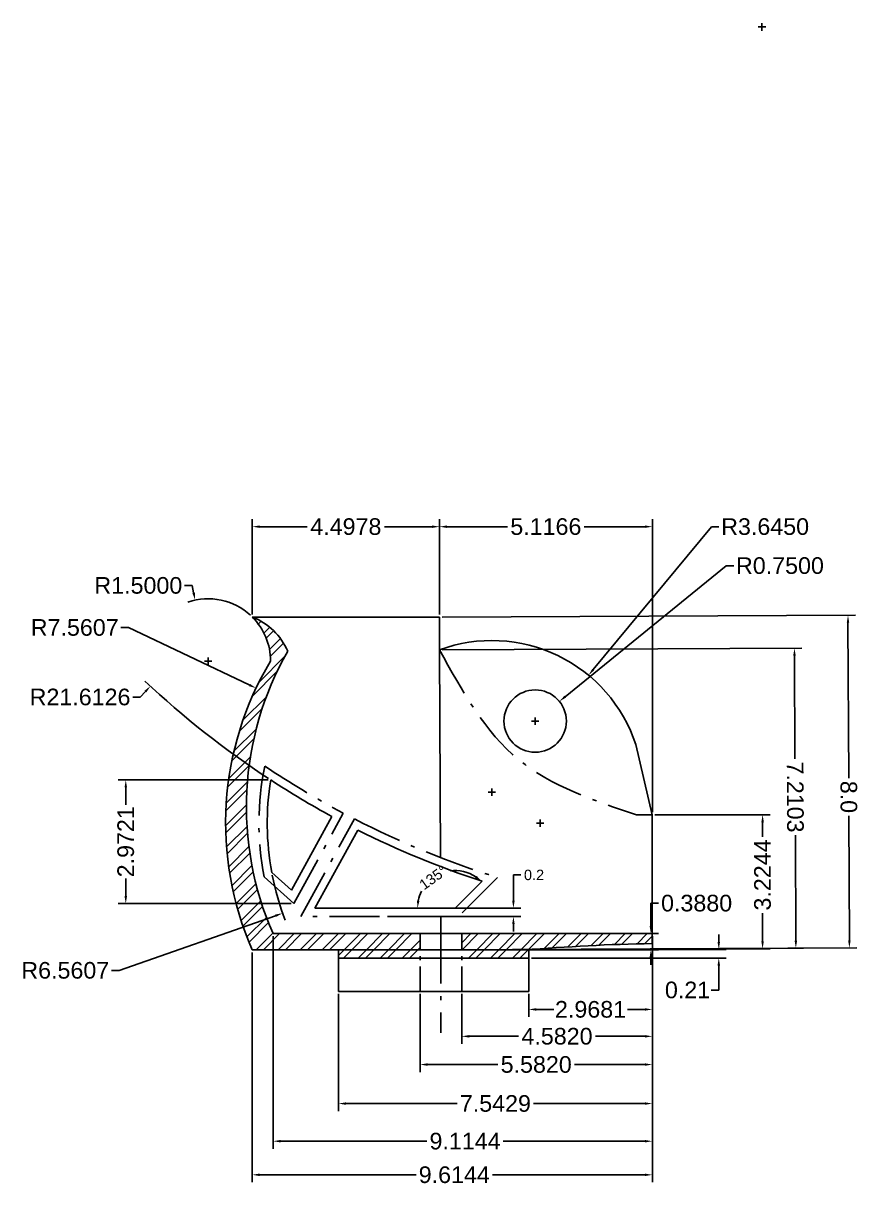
# Model space of a CAD drawing. Header units: centimetres. Extents: x 5.3 to 48.4, y 3.9 to 32.9.
# Drawn here: x 5.27 to 25.37, y 4.93 to 32.88 of the extents above; entities that cross this region are included whole.
import ezdxf

# ---------------------------------------------------------------- set-up
doc = ezdxf.new("R2010")
doc.units = ezdxf.units.CM
doc.header["$LTSCALE"] = 0.1
doc.header["$MEASUREMENT"] = 0
doc.linetypes.add('ACAD_ISO10W100', pattern=[18, 12, -3, 0, -3])
for name, color, linetype in [('Cotare', 3, 'Continuous'), ('Hasura plastic', 123, 'Continuous'), ('Intrare surub frana', 5, 'Continuous'), ('Intrare surub manseta', 241, 'Continuous'), ('Linii centrale', 190, 'ACAD_ISO10W100'), ('Rama de plastic', 1, 'Continuous'), ('Tampon de cauciuc', 4, 'Continuous')]:
    doc.layers.add(name, color=color, linetype=linetype)
doc.styles.get("Standard").update_dxf_attribs({"font": 'arial.ttf'})
doc.dimstyles.new('Proiect', dxfattribs={"dimtxt": 0.4, "dimasz": 0.18, "dimexe": 0.18, "dimexo": 0.0625, "dimgap": 0.09, "dimtad": 0, "dimtoh": 1, "dimdec": 4, "dimzin": 0, "dimdsep": 46, "dimtxsty": 'Standard', "dimcen": 0.09, "dimadec": 0, "dimazin": 0, "dimtfac": 1, "dimtdec": 4, "dimtofl": 0, "dimtmove": 0, "dimatfit": 3, "dimfxl": 1, "dimtolj": 1, "dimtzin": 0, "dimarcsym": 0})
pattern_1 = [(45, (2.08626, 1.82286), (-0.265165, 0.265165), []), (45, (2.26304, 1.82286), (-0.265165, 0.265165), [])]

# ---------------------------------------------------------------- blocks, each defined once
blk = doc.blocks.new('*D6')
at = {"layer": 'Cotare', "color": 0, "lineweight": -2, "transparency": 16777216}
for p, q in [((10.775, 18.665), (10.775, 20.955)), ((10.955, 20.775), (12.095, 20.775)), ((15.093, 20.775), (13.953, 20.775)), ((15.273, 18.665), (15.273, 20.955))]:
    blk.add_line(p, q, dxfattribs=at)
at = {"layer": 'Cotare', "color": 0, "transparency": 16777216}
for points in [[(10.955, 20.805), (10.955, 20.745), (10.775, 20.775)], [(15.093, 20.805), (15.093, 20.745), (15.273, 20.775)]]:
    blk.add_solid(points, dxfattribs=at)
at = {"layer": 'Defpoints', "color": 0, "transparency": 16777216}
for p in [(15.273, 20.775), (10.775, 18.603), (15.273, 18.603)]:
    blk.add_point(p, dxfattribs=at)
at = {"layer": 'Cotare', "color": 0, "transparency": 16777216, "insert": (13.024, 20.775), "char_height": 0.4, "attachment_point": 5}
blk.add_mtext('\\A1;4.4978', dxfattribs=at)
blk = doc.blocks.new('*D7')
at = {"layer": 'Cotare', "color": 0, "lineweight": -2, "transparency": 16777216}
for p, q in [((15.273, 18.665), (15.273, 20.955)), ((15.453, 20.775), (16.911, 20.775)), ((20.21, 20.775), (18.751, 20.775)), ((20.39, 13.911), (20.39, 20.955))]:
    blk.add_line(p, q, dxfattribs=at)
at = {"layer": 'Cotare', "color": 0, "transparency": 16777216}
for points in [[(15.453, 20.805), (15.453, 20.745), (15.273, 20.775)], [(20.21, 20.805), (20.21, 20.745), (20.39, 20.775)]]:
    blk.add_solid(points, dxfattribs=at)
at = {"layer": 'Defpoints', "color": 0, "transparency": 16777216}
for p in [(15.273, 20.775), (15.273, 18.603), (20.39, 13.849)]:
    blk.add_point(p, dxfattribs=at)
at = {"layer": 'Cotare', "color": 0, "transparency": 16777216, "insert": (17.831, 20.775), "char_height": 0.4, "attachment_point": 5}
blk.add_mtext('\\A1;5.1166', dxfattribs=at)
blk = doc.blocks.new('*D8')
at = {"layer": 'Cotare', "color": 0, "lineweight": -2, "transparency": 16777216}
for p, q in [((21.81, 20.775), (18.971, 17.341)), ((21.99, 20.775), (21.81, 20.775)), ((16.444, 14.393), (16.624, 14.393)), ((16.534, 14.303), (16.534, 14.483))]:
    blk.add_line(p, q, dxfattribs=at)
at = {"layer": 'Cotare', "color": 0, "transparency": 16777216}
blk.add_solid([(18.948, 17.36), (18.994, 17.322), (18.856, 17.202)], dxfattribs=at)
at = {"layer": 'Defpoints', "color": 0, "transparency": 16777216}
for p in [(18.856, 17.202), (16.534, 14.393)]:
    blk.add_point(p, dxfattribs=at)
at = {"layer": 'Cotare', "color": 0, "transparency": 16777216, "insert": (23.101, 20.775), "char_height": 0.4, "attachment_point": 5}
blk.add_mtext('\\A1;R3.6450', dxfattribs=at)
blk = doc.blocks.new('*D9')
at = {"layer": 'Cotare', "color": 0, "lineweight": -2, "transparency": 16777216}
for p, q in [((20.39, 10.689), (20.39, 5.012)), ((10.775, 10.54), (10.775, 5.012)), ((10.955, 5.192), (14.71, 5.192)), ((20.21, 5.192), (16.549, 5.192))]:
    blk.add_line(p, q, dxfattribs=at)
at = {"layer": 'Cotare', "color": 0, "transparency": 16777216}
for points in [[(10.955, 5.222), (10.955, 5.162), (10.775, 5.192)], [(20.21, 5.222), (20.21, 5.162), (20.39, 5.192)]]:
    blk.add_solid(points, dxfattribs=at)
at = {"layer": 'Defpoints', "color": 0, "transparency": 16777216}
for p in [(20.39, 10.752), (10.775, 10.603), (20.39, 5.192)]:
    blk.add_point(p, dxfattribs=at)
at = {"layer": 'Cotare', "color": 0, "transparency": 16777216, "insert": (15.63, 5.192), "char_height": 0.4, "attachment_point": 5}
blk.add_mtext('\\A1;9.6144', dxfattribs=at)
blk = doc.blocks.new('*D10')
at = {"layer": 'Cotare', "color": 0, "lineweight": -2, "transparency": 16777216}
for p, q in [((12.847, 9.54), (12.847, 6.725)), ((20.39, 9.54), (20.39, 6.725)), ((13.027, 6.905), (15.699, 6.905)), ((20.21, 6.905), (17.537, 6.905))]:
    blk.add_line(p, q, dxfattribs=at)
at = {"layer": 'Cotare', "color": 0, "transparency": 16777216}
for points in [[(13.027, 6.935), (13.027, 6.875), (12.847, 6.905)], [(20.21, 6.935), (20.21, 6.875), (20.39, 6.905)]]:
    blk.add_solid(points, dxfattribs=at)
at = {"layer": 'Defpoints', "color": 0, "transparency": 16777216}
for p in [(12.847, 9.603), (20.39, 9.603), (20.39, 6.905)]:
    blk.add_point(p, dxfattribs=at)
at = {"layer": 'Cotare', "color": 0, "transparency": 16777216, "insert": (16.618, 6.905), "char_height": 0.4, "attachment_point": 5}
blk.add_mtext('\\A1;7.5429', dxfattribs=at)
blk = doc.blocks.new('*D11')
at = {"layer": 'Cotare', "color": 0, "lineweight": -2, "transparency": 16777216}
for p, q in [((14.808, 9.54), (14.808, 7.663)), ((20.39, 9.54), (20.39, 7.663)), ((14.988, 7.843), (16.679, 7.843)), ((20.21, 7.843), (18.518, 7.843))]:
    blk.add_line(p, q, dxfattribs=at)
at = {"layer": 'Cotare', "color": 0, "transparency": 16777216}
for points in [[(14.988, 7.873), (14.988, 7.813), (14.808, 7.843)], [(20.21, 7.873), (20.21, 7.813), (20.39, 7.843)]]:
    blk.add_solid(points, dxfattribs=at)
at = {"layer": 'Defpoints', "color": 0, "transparency": 16777216}
for p in [(14.808, 9.603), (20.39, 9.603), (20.39, 7.843)]:
    blk.add_point(p, dxfattribs=at)
at = {"layer": 'Cotare', "color": 0, "transparency": 16777216, "insert": (17.599, 7.843), "char_height": 0.4, "attachment_point": 5}
blk.add_mtext('\\A1;5.5820', dxfattribs=at)
blk = doc.blocks.new('*D12')
at = {"layer": 'Cotare', "color": 0, "lineweight": -2, "transparency": 16777216}
for p, q in [((15.808, 9.54), (15.808, 8.342)), ((20.39, 9.54), (20.39, 8.342)), ((15.988, 8.522), (17.171, 8.522)), ((20.21, 8.522), (19.026, 8.522))]:
    blk.add_line(p, q, dxfattribs=at)
at = {"layer": 'Cotare', "color": 0, "transparency": 16777216}
for points in [[(15.988, 8.552), (15.988, 8.492), (15.808, 8.522)], [(20.21, 8.552), (20.21, 8.492), (20.39, 8.522)]]:
    blk.add_solid(points, dxfattribs=at)
at = {"layer": 'Defpoints', "color": 0, "transparency": 16777216}
for p in [(15.808, 9.603), (20.39, 9.603), (20.39, 8.522)]:
    blk.add_point(p, dxfattribs=at)
at = {"layer": 'Cotare', "color": 0, "transparency": 16777216, "insert": (18.099, 8.522), "char_height": 0.4, "attachment_point": 5}
blk.add_mtext('\\A1;4.5820', dxfattribs=at)
blk = doc.blocks.new('*D13')
at = {"layer": 'Cotare', "color": 0, "lineweight": -2, "transparency": 16777216}
for p, q in [((17.421, 9.54), (17.421, 8.988)), ((20.39, 9.54), (20.39, 8.988)), ((17.601, 9.168), (18.02, 9.168)), ((20.21, 9.168), (19.791, 9.168))]:
    blk.add_line(p, q, dxfattribs=at)
at = {"layer": 'Cotare', "color": 0, "transparency": 16777216}
for points in [[(17.601, 9.198), (17.601, 9.138), (17.421, 9.168)], [(20.21, 9.198), (20.21, 9.138), (20.39, 9.168)]]:
    blk.add_solid(points, dxfattribs=at)
at = {"layer": 'Defpoints', "color": 0, "transparency": 16777216}
for p in [(17.421, 9.603), (20.39, 9.603), (20.39, 9.168)]:
    blk.add_point(p, dxfattribs=at)
at = {"layer": 'Cotare', "color": 0, "transparency": 16777216, "insert": (18.905, 9.168), "char_height": 0.4, "attachment_point": 5}
blk.add_mtext('\\A1;2.9681', dxfattribs=at)
blk = doc.blocks.new('*D16')
at = {"layer": 'Cotare', "color": 0, "lineweight": -2, "transparency": 16777216}
for p, q in [((15.335, 18.603), (25.272, 18.646)), ((25.092, 18.465), (25.109, 14.731)), ((25.125, 10.825), (25.112, 13.824)), ((15.37, 10.603), (25.306, 10.646))]:
    blk.add_line(p, q, dxfattribs=at)
at = {"layer": 'Cotare', "color": 0, "transparency": 16777216}
for points in [[(25.122, 18.465), (25.062, 18.465), (25.092, 18.645)], [(25.155, 10.825), (25.095, 10.825), (25.126, 10.645)]]:
    blk.add_solid(points, dxfattribs=at)
at = {"layer": 'Defpoints', "color": 0, "transparency": 16777216}
for p in [(15.273, 18.603), (25.126, 10.645), (15.308, 10.603)]:
    blk.add_point(p, dxfattribs=at)
at = {"layer": 'Cotare', "color": 0, "transparency": 16777216, "insert": (25.11, 14.277), "char_height": 0.4, "attachment_point": 5, "rotation": 270.2473}
blk.add_mtext('\\A1;8.0', dxfattribs=at)
blk = doc.blocks.new('*D17')
at = {"layer": 'Cotare', "color": 0, "lineweight": -2, "transparency": 16777216}
for p, q in [((15.335, 17.813), (23.985, 17.855)), ((23.806, 17.674), (23.818, 15.194)), ((23.839, 10.823), (23.827, 13.357)), ((15.37, 10.603), (24.02, 10.644))]:
    blk.add_line(p, q, dxfattribs=at)
at = {"layer": 'Cotare', "color": 0, "transparency": 16777216}
for points in [[(23.836, 17.674), (23.776, 17.674), (23.805, 17.854)], [(23.869, 10.824), (23.809, 10.823), (23.84, 10.643)]]:
    blk.add_solid(points, dxfattribs=at)
at = {"layer": 'Defpoints', "color": 0, "transparency": 16777216}
for p in [(15.273, 17.813), (23.84, 10.643), (15.308, 10.603)]:
    blk.add_point(p, dxfattribs=at)
at = {"layer": 'Cotare', "color": 0, "transparency": 16777216, "insert": (23.823, 14.276), "char_height": 0.4, "attachment_point": 5, "rotation": 270.2744}
blk.add_mtext('\\A1;7.2103', dxfattribs=at)
blk = doc.blocks.new('*D19')
at = {"layer": 'Cotare', "color": 0, "lineweight": -2, "transparency": 16777216}
for p, q in [((20.452, 13.849), (23.22, 13.849)), ((23.04, 13.669), (23.04, 13.321)), ((23.04, 10.805), (23.04, 11.482)), ((20.452, 10.625), (23.22, 10.625))]:
    blk.add_line(p, q, dxfattribs=at)
at = {"layer": 'Cotare', "color": 0, "transparency": 16777216}
for points in [[(23.01, 13.669), (23.07, 13.669), (23.04, 13.849)], [(23.01, 10.805), (23.07, 10.805), (23.04, 10.625)]]:
    blk.add_solid(points, dxfattribs=at)
at = {"layer": 'Defpoints', "color": 0, "transparency": 16777216}
for p in [(20.39, 13.849), (20.39, 10.625), (23.04, 10.625)]:
    blk.add_point(p, dxfattribs=at)
at = {"layer": 'Cotare', "color": 0, "transparency": 16777216, "insert": (23.04, 12.401), "char_height": 0.4, "attachment_point": 5, "rotation": 90}
blk.add_mtext('\\A1;3.2244', dxfattribs=at)
blk = doc.blocks.new('*D21')
at = {"layer": 'Cotare', "color": 0, "lineweight": -2, "transparency": 16777216}
for p, q in [((11.275, 10.928), (11.275, 5.82)), ((20.39, 10.928), (20.39, 5.82)), ((11.455, 6), (14.969, 6)), ((20.21, 6), (16.808, 6))]:
    blk.add_line(p, q, dxfattribs=at)
at = {"layer": 'Cotare', "color": 0, "transparency": 16777216}
for points in [[(11.455, 6.03), (11.455, 5.97), (11.275, 6)], [(20.21, 6.03), (20.21, 5.97), (20.39, 6)]]:
    blk.add_solid(points, dxfattribs=at)
at = {"layer": 'Defpoints', "color": 0, "transparency": 16777216}
for p in [(11.275, 10.991), (20.39, 10.991), (20.39, 6)]:
    blk.add_point(p, dxfattribs=at)
at = {"layer": 'Cotare', "color": 0, "transparency": 16777216, "insert": (15.889, 6), "char_height": 0.4, "attachment_point": 5}
blk.add_mtext('\\A1;9.1144', dxfattribs=at)
blk = doc.blocks.new('*D22')
at = {"layer": 'Cotare', "color": 0, "lineweight": -2, "transparency": 16777216}
for p, q in [((22.166, 19.837), (18.296, 16.688)), ((22.346, 19.837), (22.166, 19.837)), ((17.484, 16.101), (17.664, 16.101)), ((17.574, 16.011), (17.574, 16.191))]:
    blk.add_line(p, q, dxfattribs=at)
at = {"layer": 'Cotare', "color": 0, "transparency": 16777216}
blk.add_solid([(18.277, 16.711), (18.315, 16.665), (18.156, 16.574)], dxfattribs=at)
at = {"layer": 'Defpoints', "color": 0, "transparency": 16777216}
for p in [(18.156, 16.574), (17.574, 16.101)]:
    blk.add_point(p, dxfattribs=at)
at = {"layer": 'Cotare', "color": 0, "transparency": 16777216, "insert": (23.457, 19.837), "char_height": 0.4, "attachment_point": 5}
blk.add_mtext('\\A1;R0.7500', dxfattribs=at)
blk = doc.blocks.new('*D23')
at = {"layer": 'Cotare', "color": 0, "lineweight": -2, "transparency": 16777216}
for p, q in [((21.987, 10.792), (21.987, 10.972)), ((17.484, 10.403), (22.167, 10.403)), ((17.508, 10.612), (22.167, 10.612)), ((21.987, 10.223), (21.987, 9.634)), ((21.987, 9.634), (21.807, 9.634))]:
    blk.add_line(p, q, dxfattribs=at)
at = {"layer": 'Cotare', "color": 0, "transparency": 16777216}
for points in [[(21.957, 10.792), (22.017, 10.792), (21.987, 10.612)], [(21.957, 10.223), (22.017, 10.223), (21.987, 10.403)]]:
    blk.add_solid(points, dxfattribs=at)
at = {"layer": 'Defpoints', "color": 0, "transparency": 16777216}
for p in [(17.421, 10.403), (17.445, 10.612), (21.987, 10.403)]:
    blk.add_point(p, dxfattribs=at)
at = {"layer": 'Cotare', "color": 0, "transparency": 16777216, "insert": (21.236, 9.634), "char_height": 0.4, "attachment_point": 5}
blk.add_mtext('\\A1;0.21', dxfattribs=at)
blk = doc.blocks.new('*D25')
at = {"layer": 'Cotare', "color": 0, "lineweight": -2, "transparency": 16777216}
for p, q in [((22.934, 32.789), (23.114, 32.789)), ((23.024, 32.699), (23.024, 32.879)), ((8.083, 16.678), (8.206, 16.81)), ((7.903, 16.678), (8.083, 16.678))]:
    blk.add_line(p, q, dxfattribs=at)
blk.add_arc((23.024, 32.789), 21.613, 226.6826, 236.7231, dxfattribs=at)
at = {"layer": 'Cotare', "color": 0, "transparency": 16777216}
blk.add_solid([(8.184, 16.83), (8.228, 16.789), (8.328, 16.942)], dxfattribs=at)
at = {"layer": 'Defpoints', "color": 0, "transparency": 16777216}
for p in [(23.024, 32.789), (8.328, 16.942)]:
    blk.add_point(p, dxfattribs=at)
at = {"layer": 'Cotare', "color": 0, "transparency": 16777216, "insert": (6.636, 16.678), "char_height": 0.4, "attachment_point": 5}
blk.add_mtext('\\A1;R21.6126', dxfattribs=at)
blk = doc.blocks.new('*D26')
at = {"layer": 'Cotare', "color": 0, "lineweight": -2, "transparency": 16777216}
for p, q in [((17.051, 11.783), (17.051, 12.401)), ((17.051, 12.401), (17.231, 12.401)), ((14.027, 11.603), (17.231, 11.603)), ((14.027, 11.403), (17.231, 11.403)), ((17.051, 11.223), (17.051, 11.043))]:
    blk.add_line(p, q, dxfattribs=at)
at = {"layer": 'Cotare', "color": 0, "transparency": 16777216}
for points in [[(17.021, 11.783), (17.081, 11.783), (17.051, 11.603)], [(17.021, 11.223), (17.081, 11.223), (17.051, 11.403)]]:
    blk.add_solid(points, dxfattribs=at)
at = {"layer": 'Defpoints', "color": 0, "transparency": 16777216}
for p in [(13.965, 11.603), (13.965, 11.403), (17.051, 11.403)]:
    blk.add_point(p, dxfattribs=at)
at = {"layer": 'Cotare', "color": 0, "transparency": 16777216, "insert": (17.547, 12.401), "char_height": 0.25, "attachment_point": 5}
blk.add_mtext('\\A1;0.2', dxfattribs=at)
blk = doc.blocks.new('*D28')
at = {"layer": 'Cotare', "color": 0, "lineweight": -2, "transparency": 16777216}
for p, q in [((20.355, 11.171), (20.355, 11.722)), ((20.355, 11.722), (20.535, 11.722)), ((11.338, 10.991), (20.535, 10.991)), ((11.338, 10.603), (20.535, 10.603)), ((20.355, 10.423), (20.355, 10.243))]:
    blk.add_line(p, q, dxfattribs=at)
at = {"layer": 'Cotare', "color": 0, "transparency": 16777216}
for points in [[(20.325, 11.171), (20.385, 11.171), (20.355, 10.991)], [(20.325, 10.423), (20.385, 10.423), (20.355, 10.603)]]:
    blk.add_solid(points, dxfattribs=at)
at = {"layer": 'Defpoints', "color": 0, "transparency": 16777216}
for p in [(11.275, 10.991), (11.275, 10.603), (20.355, 10.603)]:
    blk.add_point(p, dxfattribs=at)
at = {"layer": 'Cotare', "color": 0, "transparency": 16777216, "insert": (21.454, 11.722), "char_height": 0.4, "attachment_point": 5}
blk.add_mtext('\\A1;0.3880', dxfattribs=at)
blk = doc.blocks.new('*D29')
at = {"layer": 'Cotare', "color": 0, "lineweight": -2, "transparency": 16777216}
for p, q in [((11.155, 14.686), (7.555, 14.686)), ((7.735, 14.506), (7.735, 14.085)), ((7.735, 11.894), (7.735, 12.315)), ((11.708, 11.714), (7.555, 11.714))]:
    blk.add_line(p, q, dxfattribs=at)
at = {"layer": 'Cotare', "color": 0, "transparency": 16777216}
for points in [[(7.705, 14.506), (7.765, 14.506), (7.735, 14.686)], [(7.705, 11.894), (7.765, 11.894), (7.735, 11.714)]]:
    blk.add_solid(points, dxfattribs=at)
at = {"layer": 'Defpoints', "color": 0, "transparency": 16777216}
for p in [(11.217, 14.686), (7.735, 11.714), (11.771, 11.714)]:
    blk.add_point(p, dxfattribs=at)
at = {"layer": 'Cotare', "color": 0, "transparency": 16777216, "insert": (7.735, 13.2), "char_height": 0.4, "attachment_point": 5, "rotation": 90}
blk.add_mtext('\\A1;2.9721', dxfattribs=at)
blk = doc.blocks.new('*D30')
at = {"layer": 'Cotare', "color": 0, "lineweight": -2, "transparency": 16777216}
for p, q in [((7.62, 18.35), (7.8, 18.35)), ((7.8, 18.35), (10.704, 16.97)), ((17.695, 13.558), (17.695, 13.738)), ((17.605, 13.648), (17.785, 13.648))]:
    blk.add_line(p, q, dxfattribs=at)
at = {"layer": 'Cotare', "color": 0, "transparency": 16777216}
blk.add_solid([(10.717, 16.997), (10.691, 16.943), (10.866, 16.893)], dxfattribs=at)
at = {"layer": 'Defpoints', "color": 0, "transparency": 16777216}
for p in [(10.866, 16.893), (17.695, 13.648)]:
    blk.add_point(p, dxfattribs=at)
at = {"layer": 'Cotare', "color": 0, "transparency": 16777216, "insert": (6.508, 18.35), "char_height": 0.4, "attachment_point": 5}
blk.add_mtext('\\A1;R7.5607', dxfattribs=at)
blk = doc.blocks.new('*D31')
at = {"layer": 'Cotare', "color": 0, "lineweight": -2, "transparency": 16777216}
for p, q in [((9.148, 19.361), (9.328, 19.361)), ((9.328, 19.361), (9.366, 19.185)), ((9.715, 17.452), (9.715, 17.632)), ((9.625, 17.542), (9.805, 17.542))]:
    blk.add_line(p, q, dxfattribs=at)
blk.add_arc((9.715, 17.542), 1.5, 47.3873, 108.8608, dxfattribs=at)
at = {"layer": 'Cotare', "color": 0, "transparency": 16777216}
blk.add_solid([(9.395, 19.192), (9.336, 19.179), (9.403, 19.009)], dxfattribs=at)
at = {"layer": 'Defpoints', "color": 0, "transparency": 16777216}
for p in [(9.403, 19.009), (9.715, 17.542)]:
    blk.add_point(p, dxfattribs=at)
at = {"layer": 'Cotare', "color": 0, "transparency": 16777216, "insert": (8.037, 19.361), "char_height": 0.4, "attachment_point": 5}
blk.add_mtext('\\A1;R1.5000', dxfattribs=at)
blk = doc.blocks.new('*D33')
at = {"layer": 'Cotare', "color": 0, "lineweight": -2, "transparency": 16777216}
for p, q in [((17.695, 13.558), (17.695, 13.738)), ((17.605, 13.648), (17.785, 13.648)), ((7.573, 10.106), (11.333, 11.422)), ((7.393, 10.106), (7.573, 10.106))]:
    blk.add_line(p, q, dxfattribs=at)
blk.add_arc((17.695, 13.648), 6.561, 190.9636, 200.8594, dxfattribs=at)
at = {"layer": 'Cotare', "color": 0, "transparency": 16777216}
blk.add_solid([(11.323, 11.45), (11.343, 11.393), (11.503, 11.481)], dxfattribs=at)
at = {"layer": 'Defpoints', "color": 0, "transparency": 16777216}
for p in [(17.695, 13.648), (11.503, 11.481)]:
    blk.add_point(p, dxfattribs=at)
at = {"layer": 'Cotare', "color": 0, "transparency": 16777216, "insert": (6.281, 10.106), "char_height": 0.4, "attachment_point": 5}
blk.add_mtext('\\A1;R6.5607', dxfattribs=at)
blk = doc.blocks.new('*D34')
at = {"layer": 'Cotare', "color": 0, "lineweight": -2, "transparency": 16777216}
for start, end in [(56.4295, 97.7959), (153.2583, 168.5705)]:
    blk.add_arc((15.65, 11.603), 0.904, start, end, dxfattribs=at)
at = {"layer": 'Cotare', "color": 0, "transparency": 16777216}
for points in [[(16.169, 12.379), (16.131, 12.332), (16.289, 12.242)], [(14.794, 11.779), (14.734, 11.785), (14.746, 11.603)]]:
    blk.add_solid(points, dxfattribs=at)
at = {"layer": 'Defpoints', "color": 0, "transparency": 16777216}
for p in [(15.65, 12.506), (16.297, 12.25), (12.28, 11.603), (15.65, 11.603), (15.65, 11.603)]:
    blk.add_point(p, dxfattribs=at)
at = {"layer": 'Cotare', "color": 0, "transparency": 16777216, "insert": (15.125, 12.338), "char_height": 0.25, "attachment_point": 5, "rotation": 35.5271}
blk.add_mtext('\\A1;135°', dxfattribs=at)

msp = doc.modelspace()

# ---------------------------------------------------------------- hatches: boundary and pattern name
at = {"layer": 'Hasura plastic'}
h = msp.add_hatch(dxfattribs=at)
h.set_pattern_fill('ANSI32', color=256)
h.set_pattern_definition(pattern_1)
h.paths.add_polyline_path([(10.77517, 10.6026), (14.8075, 10.6026), (14.8075, 10.9906), (11.27517, 10.9906, -0.23747148), (11.62669, 17.7799, 0.20237261), (10.77517, 18.6026, -0.19891237), (11.21451, 17.54194, 0.24355301)])
edge = h.paths.add_edge_path()
edge.add_spline(control_points=[(17.3075, 10.6026), (18.33589, 10.67157), (19.36428, 10.74054), (20.38954, 10.75159)], knot_values=[0, 0, 0, 0, 3.07956722, 3.07956722, 3.07956722, 3.07956722], degree=3, periodic=0)
edge.add_line((20.38954, 10.75159), (20.38954, 10.9906))
edge.add_line((20.38954, 10.9906), (15.8075, 10.9906))
edge.add_line((15.8075, 10.9906), (15.8075, 10.6026))
edge.add_line((15.8075, 10.6026), (17.3075, 10.6026))
h = msp.add_hatch(dxfattribs=at)
h.set_pattern_fill('ANSI32', color=256)
h.set_pattern_definition(pattern_1)
edge = h.paths.add_edge_path()
edge.add_line((17.42142, 10.4026), (17.42142, 10.61024))
edge.add_spline(control_points=[(17.42142, 10.61024), (17.38345, 10.6077), (17.34548, 10.60515), (17.3075, 10.6026)], knot_values=[0, 0, 0, 0, 0.11371465, 0.11371465, 0.11371465, 0.11371465], degree=3, periodic=0)
edge.add_line((17.3075, 10.6026), (15.8075, 10.6026))
edge.add_line((15.8075, 10.6026), (15.8075, 10.4026))
edge.add_line((15.8075, 10.4026), (17.42142, 10.4026))
h.paths.add_polyline_path([(12.84662, 10.6026), (12.84662, 10.4026), (14.8075, 10.4026), (14.8075, 10.6026)])

# ---------------------------------------------------------------- linework, layer by layer
at = {"layer": 'Intrare surub frana', "linetype": 'ACAD_ISO10W100', "ltscale": 0.5}
for p, q in [((14.8075, 9.6026), (14.8075, 10.9906)), ((15.8075, 9.6026), (15.8075, 10.9906))]:
    msp.add_line(p, q, dxfattribs=at)
at = {"layer": 'Intrare surub manseta'}
msp.add_line((14.8075, 12.79899), (14.8075, 12.80991), dxfattribs=at)
msp.add_circle((17.57422, 16.10101), 0.75, dxfattribs=at)
at = {"layer": 'Linii centrale'}
msp.add_line((15.3075, 10.9906), (15.3075, 8.60855), dxfattribs=at)
at = {"layer": 'Rama de plastic'}
for p, q in [((10.77517, 18.6026), (15.27297, 18.6026)), ((15.27297, 18.6026), (15.27297, 17.81286)), ((15.27297, 17.81286), (15.29825, 12.81856)), ((19.9954, 15.5342), (20.38954, 13.84893)), ((11.71731, 12.03217), (12.69071, 13.80647)), ((20.38954, 13.84893), (20.01086, 13.84893)), ((20.38954, 13.84893), (20.38954, 10.75159)), ((12.28007, 11.6026), (13.31099, 13.48175)), ((11.24283, 12.46173), (11.71731, 12.03217)), ((16.29709, 12.2498), (15.64989, 11.6026)), ((15.64989, 11.6026), (12.28007, 11.6026)), ((15.30542, 11.4026), (15.3075, 10.9906)), ((11.27517, 10.9906), (20.38954, 10.9906)), ((10.77517, 10.6026), (17.3075, 10.6026))]:
    msp.add_line(p, q, dxfattribs=at)
at = {"layer": 'Rama de plastic', "linetype": 'ACAD_ISO10W100'}
for points in [[(11.0588, 12.35855), (11.77084, 11.71392), (12.96302, 13.88703, -0.02572103), (11.07534, 15.01995, 0.09938894)], [(11.94223, 11.4026), (13.22888, 13.74791, 0.04349595), (16.67067, 12.34054), (15.73273, 11.4026)]]:
    msp.add_lwpolyline(points, format="xyb", close=True, dxfattribs=at)
at = {"layer": 'Rama de plastic'}
for centre, radius, start, end in [((9.71451, 17.54194), 1.5, 0, 45), ((10.22622, 17.18241), 1.52259, 23.104747, 68.867086), ((16.53373, 14.39289), 3.64496, 18.247394, 110.236182), ((18.19534, 14.03606), 7.56066, 150.318794, 203.75348), ((17.69534, 13.64805), 7.56066, 149.00123, 203.75348), ((17.69534, 13.64805), 6.56066, 170.896654, 190.417757), ((23.02355, 32.78902), 21.61261, 236.888769, 241.439062), ((23.02355, 32.78902), 21.61261, 243.295221, 251.866722)]:
    msp.add_arc(centre, radius, start, end, dxfattribs=at)
at = {"layer": 'Rama de plastic', "linetype": 'ACAD_ISO10W100'}
msp.add_spline([(15.27297, 17.81286), (17.18067, 15.17125), (20.01086, 13.84893)], degree=3, dxfattribs=at)
at = {"layer": 'Rama de plastic'}
msp.add_open_spline([(17.3075, 10.6026), (18.33589, 10.67157), (19.36428, 10.74054), (20.38954, 10.75159)], degree=3, dxfattribs=at)
at = {"layer": 'Tampon de cauciuc'}
for p, q in [((12.84662, 10.4026), (12.84662, 10.6026)), ((12.84662, 10.4026), (17.42142, 10.4026)), ((12.84662, 10.4026), (12.84662, 9.6026)), ((17.42142, 10.4026), (17.42142, 10.61024)), ((17.42142, 10.4026), (17.42142, 9.6026)), ((12.84662, 9.6026), (17.42142, 9.6026))]:
    msp.add_line(p, q, dxfattribs=at)

# ---------------------------------------------------------------- dimensions: what is measured, and where the dimension line sits
at = {"layer": 'Cotare'}
for center, mpoint, picture, middle in [((23.02355, 32.78902), (8.32792, 16.94153), '*D25', (6.63619, 16.67756)), ((9.71451, 17.54194), (9.40302, 19.00924), '*D31', (8.03725, 19.3614))]:
    dim = msp.add_radius_dim(center=center, mpoint=mpoint, dimstyle='Proiect', dxfattribs=at)
    dim.commit()
    dim.dimension.update_dxf_attribs({"geometry": picture, "text_midpoint": middle})
for base, p1, p2, picture, middle in [((15.27297, 20.77487), (10.77517, 18.6026), (15.27297, 18.6026), '*D6', (13.02407, 20.77487)), ((15.27297, 20.77487), (20.38954, 13.84893), (15.27297, 18.6026), '*D7', (17.83126, 20.77487)), ((20.38954, 6.90506), (12.84662, 9.6026), (20.38954, 9.6026), '*D10', (16.61808, 6.90506)), ((20.38954, 7.84265), (14.8075, 9.6026), (20.38954, 9.6026), '*D11', (17.59852, 7.84265)), ((20.38954, 8.52159), (15.8075, 9.6026), (20.38954, 9.6026), '*D12', (18.09852, 8.52159)), ((20.38954, 9.1682), (17.42142, 9.6026), (20.38954, 9.6026), '*D13', (18.90548, 9.1682))]:
    dim = msp.add_linear_dim(base=base, p1=p1, p2=p2, dimstyle='Proiect', dxfattribs=at)
    dim.commit()
    dim.dimension.update_dxf_attribs({"geometry": picture, "text_midpoint": middle})
for center, mpoint, picture, middle in [((16.53373, 14.39289), (18.85626, 17.20209), '*D8', (23.10109, 20.77487)), ((17.57422, 16.10101), (18.15597, 16.57437), '*D22', (23.45702, 19.83729)), ((17.69534, 13.64805), (10.86638, 16.89288), '*D30', (6.50792, 18.35008)), ((17.69534, 13.64805), (11.50291, 11.48102), '*D33', (6.28142, 10.10579))]:
    dim = msp.add_radius_dim(center=center, mpoint=mpoint, dimstyle='Proiect', dxfattribs=at)
    dim.commit()
    dim.dimension.update_dxf_attribs({"geometry": picture, "text_midpoint": middle, "dimtype": 164})
for base, p1, p2, angle, override, picture, middle, dimtype in [((25.12615, 10.64498), (15.27297, 18.6026), (15.3075, 10.6026), 270.247296, {"dimdec": 1}, '*D16', (25.11047, 14.27749), 161), ((17.05098, 11.4026), (13.96498, 11.6026), (13.96498, 11.4026), 270, {"dimtxt": 0.25, "dimdec": 1}, '*D26', (17.54727, 12.40126), 161), ((21.98684, 10.4026), (17.44515, 10.61183), (17.42142, 10.4026), 90, {"dimdec": 2}, '*D23', (21.23594, 9.63414), 160)]:
    dim = msp.add_linear_dim(base=base, p1=p1, p2=p2, angle=angle, dimstyle='Proiect', override=override, dxfattribs=at)
    dim.commit()
    dim.dimension.update_dxf_attribs({"geometry": picture, "text_midpoint": middle, "dimtype": dimtype})
for base, p1, p2, angle, picture, middle, dimtype in [((23.84003, 10.64346), (15.27297, 17.81286), (15.3075, 10.6026), 270.274382, '*D17', (23.82263, 14.27573), 161), ((23.03964, 10.62454), (20.38954, 13.84893), (20.38954, 10.62454), 90, '*D19', (23.03964, 12.40126), 160), ((20.35455, 10.6026), (11.27517, 10.9906), (11.27517, 10.6026), 90, '*D28', (21.45416, 11.72232), 160)]:
    dim = msp.add_linear_dim(base=base, p1=p1, p2=p2, angle=angle, dimstyle='Proiect', dxfattribs=at)
    dim.commit()
    dim.dimension.update_dxf_attribs({"geometry": picture, "text_midpoint": middle, "dimtype": dimtype})
dim = msp.add_linear_dim(base=(7.7349, 11.71392), p1=(11.21732, 14.68605), p2=(11.77084, 11.71392), angle=90, dimstyle='Proiect', dxfattribs=at)
dim.commit()
dim.dimension.update_dxf_attribs({"geometry": '*D29', "text_midpoint": (7.7349, 13.19998)})
dim = msp.add_angular_dim_2l(base=(15.64989, 12.50644), line1=((15.64989, 11.6026), (12.28007, 11.6026)), line2=((16.29709, 12.2498), (15.64989, 11.6026)), dimstyle='Proiect', override={"dimtxt": 0.25}, dxfattribs=at)
dim.commit()
dim.dimension.update_dxf_attribs({"geometry": '*D34', "text_midpoint": (15.12468, 12.33818), "dimtype": 162})
for base, p1, p2, picture, middle in [((20.38954, 5.99981), (11.27517, 10.9906), (20.38954, 10.9906), '*D21', (15.8888, 5.99981)), ((20.38954, 5.19154), (10.77517, 10.6026), (20.38954, 10.75159), '*D9', (15.62994, 5.19154))]:
    dim = msp.add_linear_dim(base=base, p1=p1, p2=p2, dimstyle='Proiect', dxfattribs=at)
    dim.commit()
    dim.dimension.update_dxf_attribs({"geometry": picture, "text_midpoint": middle, "dimtype": 160})

doc.saveas('drawing.dxf')
